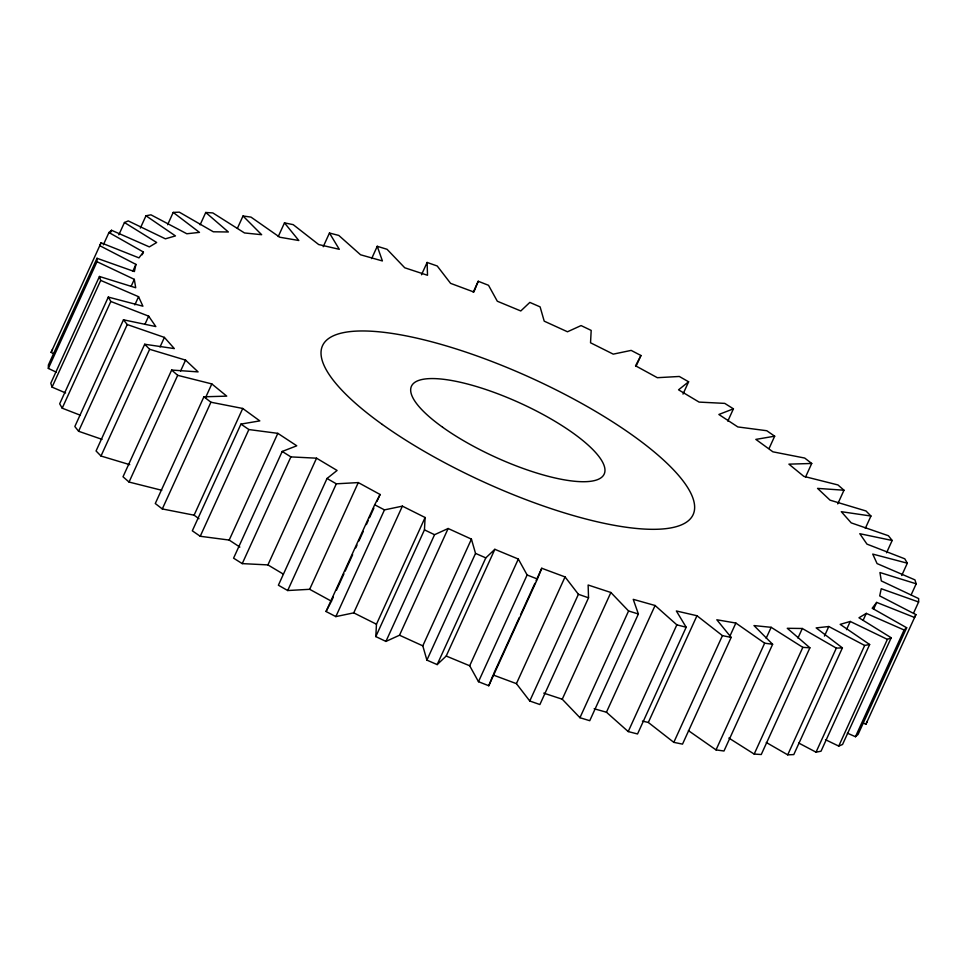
<?xml version="1.0" encoding="UTF-8"?>
<svg xmlns="http://www.w3.org/2000/svg" width="967" height="967" viewBox="0 0 967 967"><rect width="100%" height="100%" fill="white"/><g stroke="black" fill="none" stroke-linecap="round" stroke-linejoin="round"><path stroke-width="1.45" d="M56.352 372.21L48.35 368.427L48.386 365.006L97.014 258.286L134.389 271.558L135.936 264.39L99.746 245.666L101.076 242.802L138.958 257.875L143.43 252.036L108.945 232.527L103.336 244.844M48.35 368.427L96.99 261.706L97.014 258.286M913.634 612.945L918.614 601.994L918.65 598.573L881.324 580.925L879.934 572.524L916.196 583.802L911.204 594.753M446.21 656.037L469.684 665.767L478.484 681.699L488.77 685.748L493.122 674.978L516.414 683.645L529.771 701.002L539.888 704.544L588.528 597.824L578.411 594.282L565.054 576.924L541.75 568.258L537.398 579.028L527.124 574.978L518.324 559.047L494.85 549.316L446.21 656.037L437.169 664.595L426.894 660.123L475.534 553.402L471.425 539.127L448.144 528.502L399.516 635.222L385.93 641.423L375.812 636.588L376.465 624.223L425.105 517.502L402.393 506.14L384.467 509.887L374.688 504.774L380.091 494.488L358.286 482.581L336.323 483.814L327.027 478.496L278.387 585.216L287.695 590.535L309.658 589.302L331.451 601.208L326.048 611.495L335.839 616.608L353.753 612.86L376.465 624.223M375.812 636.588L424.453 529.868L425.105 517.502M635.96 366.445L640.952 355.505L631.161 350.392L613.247 354.14L590.535 342.777L591.188 330.412L581.07 325.577L567.484 331.778L544.203 321.153L540.106 306.877L529.831 302.405L520.79 310.963L497.316 301.233L488.516 285.301L478.23 281.252L473.878 292.022L450.586 283.355L437.229 265.998L427.112 262.456L421.503 274.761M53.789 353.765L51.118 352.387L101.076 242.802M110.298 233.011L111.543 230.279L149.341 246.899L156.678 242.499L124.441 222.519L118.832 234.836M96.99 261.706L134.316 279.354L135.706 287.755L99.444 276.477L50.804 383.198L52.061 387.126L65.587 392.94M52.061 387.126L100.701 280.394L99.444 276.477M100.701 280.394L138.571 296.7L142.898 306.188L108.304 297.087L59.676 403.807L62.202 408.183L80.406 415.254M140.36 228.091L145.981 215.774L150.961 214.831L186.824 233.76L199.468 232.382L173.214 212.414L167.605 224.731M62.202 408.183L110.83 301.462L108.304 297.087M132.817 271.231L135.936 264.39M142.185 254.78L143.43 252.036M131.198 286.196L134.316 279.354M110.83 301.462L148.652 316.149L155.832 326.568L123.474 319.799L74.834 426.52L78.593 431.27L102.006 439.356M134.836 304.907L138.571 296.7M78.593 431.27L127.233 324.549L123.474 319.799M144.917 324.368L148.652 316.149M127.233 324.549L164.402 337.398L174.326 348.591L144.699 344.252L96.059 450.973L100.991 456.025L129.747 464.668M200.121 224.803L205.741 212.486L212.813 212.921L244.482 232.95L261.646 234.703L243.019 215.992L237.411 228.309M100.991 456.025L149.631 349.292L144.699 344.252M160.038 346.972L164.402 337.398M149.631 349.292L185.567 360.111L198.09 371.896L171.655 370.047L123.014 476.779L129.046 482.05L161.755 490.281M129.046 482.05L177.674 375.329L171.655 370.047M180.587 371.05L185.567 360.111M177.674 375.329L211.821 383.923L226.725 396.132L203.904 396.808L155.276 503.529L162.299 508.944L194.101 515.181L198.972 518.735M278.242 236.564L284.479 222.881L293.194 224.646L318.675 244.542L339.284 249.305L329.457 233.035L323.232 246.718M205.584 397.606L211.821 383.923M162.299 508.944L210.927 402.224L242.729 408.461L259.797 420.887L240.952 424.09L192.324 530.81L200.229 536.274L229.191 540.07L239.852 547.068M194.101 515.181L242.729 408.461M200.229 536.274L248.87 429.553L277.831 433.349L296.772 445.799L282.207 451.456L233.579 558.177L242.246 563.616L267.919 564.909L283.319 574.108M229.191 540.07L277.831 433.349M371.642 258.612L377.251 246.295L387.054 249.293L404.75 267.786L427.511 275.269L427.112 262.456M242.246 563.616L290.886 456.895L316.547 458.189L337.084 470.458L327.027 478.496M267.919 564.909L316.547 458.189M287.695 590.535L336.323 483.814M309.658 589.302L358.286 482.581M326.048 611.495L374.688 504.774M331.451 601.208L333.325 597.098M336.443 590.257L343.926 573.842M345.171 571.11L352.653 554.683M355.771 547.842L357.016 545.11M358.89 541L363.254 531.427M366.372 524.585L368.246 520.476M369.491 517.744L373.854 508.171M376.973 501.329L380.091 494.488M473.25 292.203L478.23 281.252M335.839 616.608L384.467 509.887M353.753 612.86L402.393 506.14M385.93 641.423L434.558 534.703L448.144 528.502M426.894 660.123L422.797 645.847L471.425 539.127M437.169 664.595L485.809 557.874L494.85 549.316M469.684 665.767L518.324 559.047M478.484 681.699L527.124 574.978M493.738 673.612L519.303 617.514M520.56 614.782L534.896 583.306M536.141 580.575L541.75 568.258M488.77 685.748L537.398 579.028M516.414 683.645L565.054 576.924M529.771 701.002L578.411 594.282M683.004 394.089L688.613 381.784L679.305 376.465L657.342 377.698L635.549 365.792L640.952 355.505M594.149 708.751L606.442 712.22L628.212 731.572L637.543 733.965L686.171 627.245L676.84 624.839L655.082 605.499L633.228 599.335L638.377 613.985L589.749 720.705L579.946 717.707L562.25 699.214L610.878 592.493L588.129 585.011L588.528 597.824M579.946 717.707L628.574 610.987L610.878 592.493M727.813 421.128L733.421 408.823L724.754 403.384L699.081 402.091L678.556 389.822L688.613 381.784M606.442 712.22L655.082 605.499M628.212 731.572L676.84 624.839M769.067 448.507L774.676 436.19L766.771 430.726L737.809 426.93L718.856 414.48L733.421 408.823M688.419 730.617L716.027 749.896L723.981 751.008L772.621 644.288L764.655 643.176L735.863 623.05L716.825 619.774L731.161 637.398L682.521 744.119L673.806 742.354L648.325 722.458L696.965 615.737L676.356 610.975L686.171 627.245M673.806 742.354L722.446 635.633L696.965 615.737M729.626 636.733L735.863 623.05M805.499 477.154L811.724 463.471L804.701 458.056L772.899 451.819L755.843 439.393L774.676 436.19M766.166 638.268L771.158 627.317L802.828 647.358L809.899 647.793L761.259 754.514L754.187 754.079L728.852 738.051M716.027 749.896L764.655 643.176M837.748 503.904L843.986 490.221L837.954 484.95L803.819 476.356L788.915 464.148L811.724 463.471M797.944 638.063L802.308 628.49L836.334 648.12L842.414 647.866L793.786 754.586L787.706 754.84L766.275 742.475M754.187 754.079L802.828 647.358M865.32 528.345L870.941 516.027L866.009 510.975L830.061 500.169L817.55 488.383L843.986 490.221M824.44 636.093L828.804 626.519L864.667 645.448L869.659 644.506L821.019 751.226L816.039 752.169L798.766 743.055M787.706 754.84L836.334 648.12M846.512 629.662L850.247 621.455L887.38 639.368L891.199 637.761L858.962 617.78L866.287 613.368L904.097 630.001L906.683 627.752L872.198 608.243L876.682 602.405L914.564 617.478L915.882 614.613L879.692 595.89L881.251 588.722L918.614 601.994M886.546 552.798L892.166 540.48L888.407 535.73L851.226 522.881L841.302 511.688L870.941 516.027M863.168 620.21L866.287 613.368M873.564 609.246L876.682 602.405M816.039 752.169L864.667 645.448M901.715 575.51L907.324 563.193L904.798 558.817L866.976 544.131L859.796 533.711L892.166 540.48M825.48 739.695L838.74 746.089L887.38 639.368M891.199 637.761L842.559 744.481L838.74 746.089M847.358 733.155L855.457 736.721L904.097 630.001M906.683 627.752L858.055 734.473L855.457 736.721M863.12 723.074L865.924 724.198L915.882 614.613M51.118 352.387L52.436 349.522M865.924 724.198L867.254 721.334M108.945 232.527L111.543 230.279M124.441 222.519L128.26 220.911L165.381 238.825L175.45 235.912L145.981 215.774M850.247 621.455L840.19 624.368L869.659 644.506M828.804 626.519L816.16 627.897L842.414 647.866M173.214 212.414L179.294 212.16L213.332 231.79L228.357 231.983L205.741 212.486M802.308 628.49L787.283 628.296L809.899 647.793M771.158 627.317L753.994 625.576L772.621 644.288M243.019 215.992L250.973 217.104L279.777 237.229L298.815 240.505L284.479 222.881M722.446 635.633L731.161 637.398M642.439 721.104L648.325 722.458M329.457 233.035L338.788 235.428L360.558 254.78L382.412 260.945L377.251 246.295M907.324 563.193L872.742 554.091L877.069 563.58L914.939 579.874L916.196 583.802M628.574 610.987L638.377 613.985M543.756 693.134L562.25 699.214M475.534 553.402L485.809 557.874M399.516 635.222L422.797 645.847M424.453 529.868L434.558 534.703M282.207 451.456L290.886 456.895M240.952 424.09L248.87 429.553M203.904 396.808L210.927 402.224M382.352 424.477A203.65 57.162 24.5 0 0 690.438 518.723A203.65 57.162 24.5 0 0 450.67 347.213A203.65 57.162 24.5 0 0 382.352 424.477M442.572 427.196A105.899 29.723 24.5 0 0 602.779 476.211A105.899 29.723 24.5 0 0 478.097 387.018A105.899 29.723 24.5 0 0 442.572 427.196"/></g></svg>
